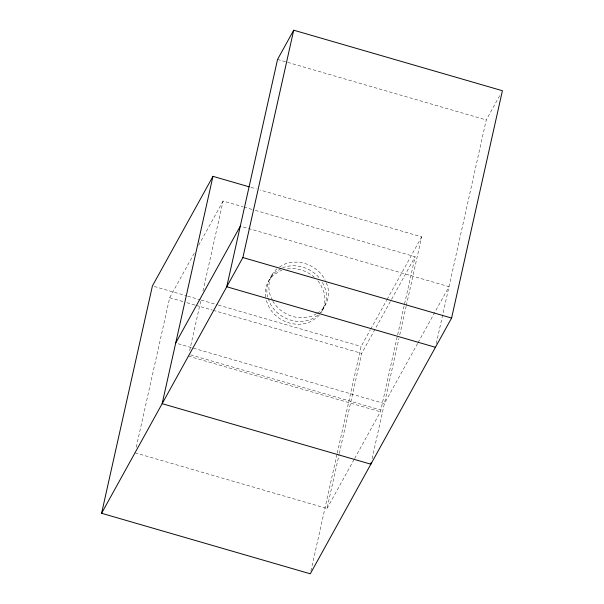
<?xml version="1.0" encoding="UTF-8"?>
<svg xmlns="http://www.w3.org/2000/svg" width="604" height="604" viewBox="0 0 604 604"><rect width="100%" height="100%" fill="white"/><g stroke="black" fill="none" stroke-linecap="round" stroke-linejoin="round"><path stroke-width="0.45" stroke-dasharray="3.02 2.27" d="M136.247 447.292L169.679 297.719L194.579 252.653M189.648 350.675L201.14 299.267M202.989 291.007L223.095 201.034L243.027 206.81M310.909 571.037L337.04 454.148M337.243 453.226L361.109 346.462L370.214 329.98M135.017 452.796L327.021 508.477L339.123 454.336M339.327 453.423L361.683 353.4L391.113 300.143M354.639 458.496L380.437 411.792L415.107 256.715L252.985 209.701M372.079 458.685L398.942 338.534M399.757 334.873L406.107 306.477M406.311 305.564L421.668 236.859L259.947 189.958M436.262 343.616L486.258 119.954L499.712 95.598M198.656 245.277L223.095 201.034M270.803 277.213L272.819 273.559M322.528 310.003L324.544 306.356M370.675 329.157L386.605 300.316M387.066 299.486L421.668 236.859M391.566 299.32L415.107 256.715M417.606 343.472L384.401 403.578L177.508 343.578M418.059 342.649L448.991 286.666L240.294 226.145M327.021 508.477L354.186 459.319M279.509 267.081L283.699 264.507A30.638 26.931 28.9 0 1 324.461 278.663L325.254 280.513M280.958 268.599L275.522 271.943A30.638 26.931 28.9 0 0 267.655 297.032M316.549 313.635L313.665 315.409A30.638 26.931 28.9 0 1 272.91 301.245M317.206 313.234L319.826 311.619A30.638 26.931 28.9 0 0 327.459 285.639L325.616 281.366M317.81 315.273L311.649 319.063A30.638 26.931 28.9 0 1 270.886 304.899L268.259 298.784M277.553 59.426L486.258 119.954M250.909 187.338L256.33 188.909M243.925 207.074L252.079 209.437M154.216 286.462L186.742 295.892M187.648 296.156L200.294 299.826M201.2 300.082L217.463 304.801M218.361 305.065L361.109 346.462M169.679 297.719L183.269 301.66M186.885 302.71L195.039 305.073M195.945 305.337L212.246 310.063M213.152 310.328L361.683 353.4M190.637 354.873L380.83 410.033M188.433 356.111L380.437 411.792M322.438 282.317L325.443 289.293A30.638 26.931 28.9 0 1 319.131 314.088M272.479 300.256L269.905 294.269A30.638 26.931 28.9 0 1 276.866 268.871M282.529 267.806A30.638 26.931 28.9 0 1 319.992 278.746M319.395 314.941A30.638 26.931 28.9 0 1 316.254 318.082L310.094 321.872A30.638 26.931 28.9 0 1 269.331 307.708L266.334 300.739A30.638 26.931 28.9 0 1 265.707 298.029M265.564 297.108A30.638 26.931 28.9 0 1 273.967 274.76L280.128 270.969A30.638 26.931 28.9 0 1 281.841 270.29M287.308 268.916A30.638 26.931 28.9 0 1 314.208 277.115M317.885 280.875A30.638 26.931 28.9 0 1 320.883 285.133L323.887 292.102A30.638 26.931 28.9 0 1 320.973 312.819"/><path stroke-width="0.91" d="M435.439 347.292L226.742 286.764L277.553 59.426L293.703 30.2L502.407 90.721L451.588 318.059L310.297 573.8L101.593 513.279L152.412 285.941L212.963 176.338L249.105 186.817M212.963 176.338L162.151 403.676L370.848 464.197L371.264 462.362M101.593 513.279L242.891 257.538L293.703 30.2M175.696 343.049L240.294 226.145M242.891 257.538L451.588 318.059"/></g></svg>
